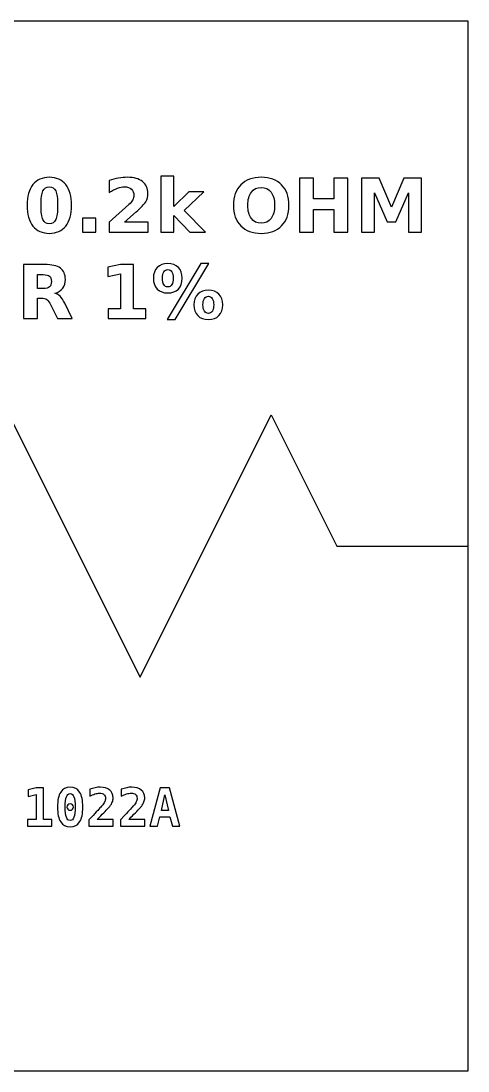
# Model space of a CAD drawing. Extents: x -115 to -95, y -158.5 to -138.5.
# Drawn here: x -103.52 to -95, y -158.5 to -138.5 of the extents above; entities that cross this region are included whole.
import ezdxf

# ---------------------------------------------------------------- set-up
doc = ezdxf.new("R2010")
doc.units = 0
doc.header["$MEASUREMENT"] = 0
doc.layers.add('LAYER_1', color=7, linetype='CONTINUOUS')

msp = doc.modelspace()

# ---------------------------------------------------------------- linework, layer by layer
at = {"layer": 'LAYER_1', "color": 7}
msp.add_lwpolyline([(-115, -158.5), (-95, -158.5), (-95, -138.5), (-115, -138.5), (-115, -158.5)], close=True, dxfattribs=at)
at = {"layer": 'LAYER_1'}
for points, knots in [([(-102.556, -142.0112), (-102.556, -142.1817), (-102.5927, -142.3132), (-102.6663, -142.4058), (-102.6663, -142.4058), (-102.7397, -142.4983), (-102.8441, -142.5446), (-102.9791, -142.5446), (-102.9791, -142.5446), (-103.1146, -142.5446), (-103.2192, -142.4983), (-103.2926, -142.4058), (-103.2926, -142.4058), (-103.3662, -142.3132), (-103.4029, -142.1817), (-103.4029, -142.0112), (-103.4029, -142.0112), (-103.4029, -141.8405), (-103.3662, -141.7087), (-103.2926, -141.6161), (-103.2926, -141.6161), (-103.2192, -141.5237), (-103.1146, -141.4773), (-102.9791, -141.4773), (-102.9791, -141.4773), (-102.8441, -141.4773), (-102.7397, -141.5237), (-102.6663, -141.6161), (-102.6663, -141.6161), (-102.5927, -141.7087), (-102.556, -141.8405), (-102.556, -142.0112)], [0, 0, 0, 0, 0.125, 0.125, 0.125, 0.125, 0.25, 0.25, 0.25, 0.25, 0.375, 0.375, 0.375, 0.375, 0.5, 0.5, 0.5, 0.5, 0.625, 0.625, 0.625, 0.625, 0.75, 0.75, 0.75, 0.75, 0.875, 0.875, 0.875, 0.875, 1, 1, 1, 1]), ([(-101.5459, -142.3296), (-101.5459, -142.3296), (-101.0931, -142.3296), (-101.0931, -142.3296), (-101.0931, -142.3296), (-101.0931, -142.3296), (-101.0931, -142.5246), (-101.0931, -142.5246), (-101.0931, -142.5246), (-101.0931, -142.5246), (-101.8408, -142.5246), (-101.8408, -142.5246), (-101.8408, -142.5246), (-101.8408, -142.5246), (-101.8408, -142.3296), (-101.8408, -142.3296), (-101.8408, -142.3296), (-101.8408, -142.3296), (-101.4652, -141.9983), (-101.4652, -141.9983), (-101.4652, -141.9983), (-101.4316, -141.9679), (-101.4069, -141.9383), (-101.3909, -141.9094), (-101.3909, -141.9094), (-101.3747, -141.8804), (-101.3667, -141.8503), (-101.3667, -141.819), (-101.3667, -141.819), (-101.3667, -141.7708), (-101.3829, -141.732), (-101.4153, -141.7026), (-101.4153, -141.7026), (-101.4476, -141.6732), (-101.4906, -141.6587), (-101.5445, -141.6587), (-101.5445, -141.6587), (-101.5858, -141.6587), (-101.631, -141.6676), (-101.6802, -141.6852), (-101.6802, -141.6852), (-101.7293, -141.7029), (-101.782, -141.7292), (-101.838, -141.764), (-101.838, -141.764), (-101.838, -141.764), (-101.838, -141.538), (-101.838, -141.538), (-101.838, -141.538), (-101.7782, -141.5183), (-101.7192, -141.5032), (-101.6609, -141.4929), (-101.6609, -141.4929), (-101.6025, -141.4825), (-101.5454, -141.4773), (-101.4892, -141.4773), (-101.4892, -141.4773), (-101.3662, -141.4773), (-101.2705, -141.5044), (-101.2023, -141.5587), (-101.2023, -141.5587), (-101.1341, -141.6128), (-101.1, -141.6883), (-101.1, -141.7854), (-101.1, -141.7854), (-101.1, -141.8414), (-101.1145, -141.8936), (-101.1435, -141.9421), (-101.1435, -141.9421), (-101.1724, -141.9905), (-101.2333, -142.0554), (-101.326, -142.1368), (-101.326, -142.1368), (-101.326, -142.1368), (-101.5459, -142.3296), (-101.5459, -142.3296)], [0, 0, 0, 0, 0.0526316, 0.0526316, 0.0526316, 0.0526316, 0.1052632, 0.1052632, 0.1052632, 0.1052632, 0.1578947, 0.1578947, 0.1578947, 0.1578947, 0.2105263, 0.2105263, 0.2105263, 0.2105263, 0.2631579, 0.2631579, 0.2631579, 0.2631579, 0.3157895, 0.3157895, 0.3157895, 0.3157895, 0.3684211, 0.3684211, 0.3684211, 0.3684211, 0.4210526, 0.4210526, 0.4210526, 0.4210526, 0.4736842, 0.4736842, 0.4736842, 0.4736842, 0.5263158, 0.5263158, 0.5263158, 0.5263158, 0.5789474, 0.5789474, 0.5789474, 0.5789474, 0.6315789, 0.6315789, 0.6315789, 0.6315789, 0.6842105, 0.6842105, 0.6842105, 0.6842105, 0.7368421, 0.7368421, 0.7368421, 0.7368421, 0.7894737, 0.7894737, 0.7894737, 0.7894737, 0.8421053, 0.8421053, 0.8421053, 0.8421053, 0.8947368, 0.8947368, 0.8947368, 0.8947368, 0.9473684, 0.9473684, 0.9473684, 0.9473684, 1, 1, 1, 1]), ([(-100.8521, -141.4524), (-100.8521, -141.4524), (-100.6054, -141.4524), (-100.6054, -141.4524), (-100.6054, -141.4524), (-100.6054, -141.4524), (-100.6054, -142.0361), (-100.6054, -142.0361), (-100.6054, -142.0361), (-100.6054, -142.0361), (-100.3215, -141.753), (-100.3215, -141.753), (-100.3215, -141.753), (-100.3215, -141.753), (-100.0348, -141.753), (-100.0348, -141.753), (-100.0348, -141.753), (-100.0348, -141.753), (-100.4118, -142.1071), (-100.4118, -142.1071), (-100.4118, -142.1071), (-100.4118, -142.1071), (-100.0052, -142.5246), (-100.0052, -142.5246), (-100.0052, -142.5246), (-100.0052, -142.5246), (-100.3043, -142.5246), (-100.3043, -142.5246), (-100.3043, -142.5246), (-100.3043, -142.5246), (-100.6054, -142.2029), (-100.6054, -142.2029), (-100.6054, -142.2029), (-100.6054, -142.2029), (-100.6054, -142.5246), (-100.6054, -142.5246), (-100.6054, -142.5246), (-100.6054, -142.5246), (-100.8521, -142.5246), (-100.8521, -142.5246), (-100.8521, -142.5246), (-100.8521, -142.5246), (-100.8521, -141.4524), (-100.8521, -141.4524)], [0, 0, 0, 0, 0.0909091, 0.0909091, 0.0909091, 0.0909091, 0.1818182, 0.1818182, 0.1818182, 0.1818182, 0.2727273, 0.2727273, 0.2727273, 0.2727273, 0.3636364, 0.3636364, 0.3636364, 0.3636364, 0.4545455, 0.4545455, 0.4545455, 0.4545455, 0.5454545, 0.5454545, 0.5454545, 0.5454545, 0.6363636, 0.6363636, 0.6363636, 0.6363636, 0.7272727, 0.7272727, 0.7272727, 0.7272727, 0.8181818, 0.8181818, 0.8181818, 0.8181818, 0.9090909, 0.9090909, 0.9090909, 0.9090909, 1, 1, 1, 1]), ([(-98.9414, -141.4773), (-98.7761, -141.4773), (-98.6465, -141.5246), (-98.5529, -141.6194), (-98.5529, -141.6194), (-98.4591, -141.7139), (-98.4123, -141.8444), (-98.4123, -142.0112), (-98.4123, -142.0112), (-98.4123, -142.1775), (-98.4591, -142.308), (-98.5529, -142.4025), (-98.5529, -142.4025), (-98.6465, -142.4973), (-98.7761, -142.5446), (-98.9414, -142.5446), (-98.9414, -142.5446), (-99.1063, -142.5446), (-99.2356, -142.4973), (-99.3297, -142.4025), (-99.3297, -142.4025), (-99.4235, -142.308), (-99.4706, -142.1775), (-99.4706, -142.0112), (-99.4706, -142.0112), (-99.4706, -141.8444), (-99.4235, -141.7139), (-99.3297, -141.6194), (-99.3297, -141.6194), (-99.2356, -141.5246), (-99.1063, -141.4773), (-98.9414, -141.4773)], [0, 0, 0, 0, 0.125, 0.125, 0.125, 0.125, 0.25, 0.25, 0.25, 0.25, 0.375, 0.375, 0.375, 0.375, 0.5, 0.5, 0.5, 0.5, 0.625, 0.625, 0.625, 0.625, 0.75, 0.75, 0.75, 0.75, 0.875, 0.875, 0.875, 0.875, 1, 1, 1, 1]), ([(-98.2116, -141.4959), (-98.2116, -141.4959), (-97.9463, -141.4959), (-97.9463, -141.4959), (-97.9463, -141.4959), (-97.9463, -141.4959), (-97.9463, -141.888), (-97.9463, -141.888), (-97.9463, -141.888), (-97.9463, -141.888), (-97.555, -141.888), (-97.555, -141.888), (-97.555, -141.888), (-97.555, -141.888), (-97.555, -141.4959), (-97.555, -141.4959), (-97.555, -141.4959), (-97.555, -141.4959), (-97.2897, -141.4959), (-97.2897, -141.4959), (-97.2897, -141.4959), (-97.2897, -141.4959), (-97.2897, -142.5246), (-97.2897, -142.5246), (-97.2897, -142.5246), (-97.2897, -142.5246), (-97.555, -142.5246), (-97.555, -142.5246), (-97.555, -142.5246), (-97.555, -142.5246), (-97.555, -142.0886), (-97.555, -142.0886), (-97.555, -142.0886), (-97.555, -142.0886), (-97.9463, -142.0886), (-97.9463, -142.0886), (-97.9463, -142.0886), (-97.9463, -142.0886), (-97.9463, -142.5246), (-97.9463, -142.5246), (-97.9463, -142.5246), (-97.9463, -142.5246), (-98.2116, -142.5246), (-98.2116, -142.5246), (-98.2116, -142.5246), (-98.2116, -142.5246), (-98.2116, -141.4959), (-98.2116, -141.4959)], [0, 0, 0, 0, 0.0833333, 0.0833333, 0.0833333, 0.0833333, 0.1666667, 0.1666667, 0.1666667, 0.1666667, 0.25, 0.25, 0.25, 0.25, 0.3333333, 0.3333333, 0.3333333, 0.3333333, 0.4166667, 0.4166667, 0.4166667, 0.4166667, 0.5, 0.5, 0.5, 0.5, 0.5833333, 0.5833333, 0.5833333, 0.5833333, 0.6666667, 0.6666667, 0.6666667, 0.6666667, 0.75, 0.75, 0.75, 0.75, 0.8333333, 0.8333333, 0.8333333, 0.8333333, 0.9166667, 0.9166667, 0.9166667, 0.9166667, 1, 1, 1, 1]), ([(-97.0307, -141.4959), (-97.0307, -141.4959), (-96.6932, -141.4959), (-96.6932, -141.4959), (-96.6932, -141.4959), (-96.6932, -141.4959), (-96.4587, -142.0465), (-96.4587, -142.0465), (-96.4587, -142.0465), (-96.4587, -142.0465), (-96.2231, -141.4959), (-96.2231, -141.4959), (-96.2231, -141.4959), (-96.2231, -141.4959), (-95.8863, -141.4959), (-95.8863, -141.4959), (-95.8863, -141.4959), (-95.8863, -141.4959), (-95.8863, -142.5246), (-95.8863, -142.5246), (-95.8863, -142.5246), (-95.8863, -142.5246), (-96.137, -142.5246), (-96.137, -142.5246), (-96.137, -142.5246), (-96.137, -142.5246), (-96.137, -141.7722), (-96.137, -141.7722), (-96.137, -141.7722), (-96.137, -141.7722), (-96.3741, -142.3268), (-96.3741, -142.3268), (-96.3741, -142.3268), (-96.3741, -142.3268), (-96.5422, -142.3268), (-96.5422, -142.3268), (-96.5422, -142.3268), (-96.5422, -142.3268), (-96.7793, -141.7722), (-96.7793, -141.7722), (-96.7793, -141.7722), (-96.7793, -141.7722), (-96.7793, -142.5246), (-96.7793, -142.5246), (-96.7793, -142.5246), (-96.7793, -142.5246), (-97.0307, -142.5246), (-97.0307, -142.5246), (-97.0307, -142.5246), (-97.0307, -142.5246), (-97.0307, -141.4959), (-97.0307, -141.4959)], [0, 0, 0, 0, 0.0769231, 0.0769231, 0.0769231, 0.0769231, 0.1538462, 0.1538462, 0.1538462, 0.1538462, 0.2307692, 0.2307692, 0.2307692, 0.2307692, 0.3076923, 0.3076923, 0.3076923, 0.3076923, 0.3846154, 0.3846154, 0.3846154, 0.3846154, 0.4615385, 0.4615385, 0.4615385, 0.4615385, 0.5384615, 0.5384615, 0.5384615, 0.5384615, 0.6153846, 0.6153846, 0.6153846, 0.6153846, 0.6923077, 0.6923077, 0.6923077, 0.6923077, 0.7692308, 0.7692308, 0.7692308, 0.7692308, 0.8461538, 0.8461538, 0.8461538, 0.8461538, 0.9230769, 0.9230769, 0.9230769, 0.9230769, 1, 1, 1, 1]), ([(-102.8213, -142.0093), (-102.8213, -141.8807), (-102.8333, -141.7901), (-102.8575, -141.7374), (-102.8575, -141.7374), (-102.8815, -141.685), (-102.9222, -141.6587), (-102.9791, -141.6587), (-102.9791, -141.6587), (-103.036, -141.6587), (-103.0767, -141.685), (-103.1012, -141.7374), (-103.1012, -141.7374), (-103.1254, -141.7901), (-103.1376, -141.8807), (-103.1376, -142.0093), (-103.1376, -142.0093), (-103.1376, -142.1391), (-103.1254, -142.2309), (-103.1012, -142.284), (-103.1012, -142.284), (-103.0767, -142.3374), (-103.036, -142.364), (-102.9791, -142.364), (-102.9791, -142.364), (-102.9227, -142.364), (-102.8822, -142.3374), (-102.8577, -142.284), (-102.8577, -142.284), (-102.8335, -142.2309), (-102.8213, -142.1391), (-102.8213, -142.0093)], [0, 0, 0, 0, 0.125, 0.125, 0.125, 0.125, 0.25, 0.25, 0.25, 0.25, 0.375, 0.375, 0.375, 0.375, 0.5, 0.5, 0.5, 0.5, 0.625, 0.625, 0.625, 0.625, 0.75, 0.75, 0.75, 0.75, 0.875, 0.875, 0.875, 0.875, 1, 1, 1, 1]), ([(-98.9414, -141.6695), (-99.0223, -141.6695), (-99.0849, -141.6993), (-99.1296, -141.7591), (-99.1296, -141.7591), (-99.174, -141.8188), (-99.1964, -141.9028), (-99.1964, -142.0112), (-99.1964, -142.0112), (-99.1964, -142.1194), (-99.174, -142.2031), (-99.1296, -142.2628), (-99.1296, -142.2628), (-99.0849, -142.3226), (-99.0223, -142.3524), (-98.9414, -142.3524), (-98.9414, -142.3524), (-98.86, -142.3524), (-98.7973, -142.3226), (-98.7526, -142.2628), (-98.7526, -142.2628), (-98.7081, -142.2031), (-98.6858, -142.1194), (-98.6858, -142.0112), (-98.6858, -142.0112), (-98.6858, -141.9028), (-98.7081, -141.8188), (-98.7526, -141.7591), (-98.7526, -141.7591), (-98.7973, -141.6993), (-98.86, -141.6695), (-98.9414, -141.6695)], [0, 0, 0, 0, 0.125, 0.125, 0.125, 0.125, 0.25, 0.25, 0.25, 0.25, 0.375, 0.375, 0.375, 0.375, 0.5, 0.5, 0.5, 0.5, 0.625, 0.625, 0.625, 0.625, 0.75, 0.75, 0.75, 0.75, 0.875, 0.875, 0.875, 0.875, 1, 1, 1, 1]), ([(-102.3446, -142.2579), (-102.3446, -142.2579), (-102.0964, -142.2579), (-102.0964, -142.2579), (-102.0964, -142.2579), (-102.0964, -142.2579), (-102.0964, -142.5246), (-102.0964, -142.5246), (-102.0964, -142.5246), (-102.0964, -142.5246), (-102.3446, -142.5246), (-102.3446, -142.5246), (-102.3446, -142.5246), (-102.3446, -142.5246), (-102.3446, -142.2579), (-102.3446, -142.2579)], [0, 0, 0, 0, 0.25, 0.25, 0.25, 0.25, 0.5, 0.5, 0.5, 0.5, 0.75, 0.75, 0.75, 0.75, 1, 1, 1, 1]), ([(-103.2069, -143.7779), (-103.2069, -143.7779), (-103.2069, -144.1671), (-103.2069, -144.1671), (-103.2069, -144.1671), (-103.2069, -144.1671), (-103.4722, -144.1671), (-103.4722, -144.1671), (-103.4722, -144.1671), (-103.4722, -144.1671), (-103.4722, -143.1384), (-103.4722, -143.1384), (-103.4722, -143.1384), (-103.4722, -143.1384), (-103.067, -143.1384), (-103.067, -143.1384), (-103.067, -143.1384), (-102.9315, -143.1384), (-102.832, -143.1612), (-102.769, -143.2066), (-102.769, -143.2066), (-102.7058, -143.252), (-102.6742, -143.324), (-102.6742, -143.4223), (-102.6742, -143.4223), (-102.6742, -143.4902), (-102.6907, -143.5462), (-102.7234, -143.5897), (-102.7234, -143.5897), (-102.7563, -143.6335), (-102.8059, -143.6657), (-102.872, -143.6862), (-102.872, -143.6862), (-102.8358, -143.6946), (-102.8031, -143.7132), (-102.7744, -143.7424), (-102.7744, -143.7424), (-102.7457, -143.7715), (-102.7168, -143.8157), (-102.6874, -143.875), (-102.6874, -143.875), (-102.6874, -143.875), (-102.5432, -144.1671), (-102.5432, -144.1671), (-102.5432, -144.1671), (-102.5432, -144.1671), (-102.8259, -144.1671), (-102.8259, -144.1671), (-102.8259, -144.1671), (-102.8259, -144.1671), (-102.9513, -143.9115), (-102.9513, -143.9115), (-102.9513, -143.9115), (-102.9764, -143.8602), (-103.0021, -143.8249), (-103.0282, -143.8061), (-103.0282, -143.8061), (-103.0541, -143.7873), (-103.0886, -143.7779), (-103.1319, -143.7779), (-103.1319, -143.7779), (-103.1319, -143.7779), (-103.2069, -143.7779), (-103.2069, -143.7779)], [0, 0, 0, 0, 0.0625, 0.0625, 0.0625, 0.0625, 0.125, 0.125, 0.125, 0.125, 0.1875, 0.1875, 0.1875, 0.1875, 0.25, 0.25, 0.25, 0.25, 0.3125, 0.3125, 0.3125, 0.3125, 0.375, 0.375, 0.375, 0.375, 0.4375, 0.4375, 0.4375, 0.4375, 0.5, 0.5, 0.5, 0.5, 0.5625, 0.5625, 0.5625, 0.5625, 0.625, 0.625, 0.625, 0.625, 0.6875, 0.6875, 0.6875, 0.6875, 0.75, 0.75, 0.75, 0.75, 0.8125, 0.8125, 0.8125, 0.8125, 0.875, 0.875, 0.875, 0.875, 0.9375, 0.9375, 0.9375, 0.9375, 1, 1, 1, 1]), ([(-101.8587, -143.9839), (-101.8587, -143.9839), (-101.6244, -143.9839), (-101.6244, -143.9839), (-101.6244, -143.9839), (-101.6244, -143.9839), (-101.6244, -143.319), (-101.6244, -143.319), (-101.6244, -143.319), (-101.6244, -143.319), (-101.8648, -143.3687), (-101.8648, -143.3687), (-101.8648, -143.3687), (-101.8648, -143.3687), (-101.8648, -143.188), (-101.8648, -143.188), (-101.8648, -143.188), (-101.8648, -143.188), (-101.6258, -143.1384), (-101.6258, -143.1384), (-101.6258, -143.1384), (-101.6258, -143.1384), (-101.3737, -143.1384), (-101.3737, -143.1384), (-101.3737, -143.1384), (-101.3737, -143.1384), (-101.3737, -143.9839), (-101.3737, -143.9839), (-101.3737, -143.9839), (-101.3737, -143.9839), (-101.1395, -143.9839), (-101.1395, -143.9839), (-101.1395, -143.9839), (-101.1395, -143.9839), (-101.1395, -144.1671), (-101.1395, -144.1671), (-101.1395, -144.1671), (-101.1395, -144.1671), (-101.8587, -144.1671), (-101.8587, -144.1671), (-101.8587, -144.1671), (-101.8587, -144.1671), (-101.8587, -143.9839), (-101.8587, -143.9839)], [0, 0, 0, 0, 0.0909091, 0.0909091, 0.0909091, 0.0909091, 0.1818182, 0.1818182, 0.1818182, 0.1818182, 0.2727273, 0.2727273, 0.2727273, 0.2727273, 0.3636364, 0.3636364, 0.3636364, 0.3636364, 0.4545455, 0.4545455, 0.4545455, 0.4545455, 0.5454545, 0.5454545, 0.5454545, 0.5454545, 0.6363636, 0.6363636, 0.6363636, 0.6363636, 0.7272727, 0.7272727, 0.7272727, 0.7272727, 0.8181818, 0.8181818, 0.8181818, 0.8181818, 0.9090909, 0.9090909, 0.9090909, 0.9090909, 1, 1, 1, 1]), ([(-100.7218, -143.1198), (-100.6364, -143.1198), (-100.5691, -143.1448), (-100.5202, -143.1946), (-100.5202, -143.1946), (-100.4713, -143.2445), (-100.4469, -143.3127), (-100.4469, -143.3997), (-100.4469, -143.3997), (-100.4469, -143.4865), (-100.4713, -143.5549), (-100.5202, -143.605), (-100.5202, -143.605), (-100.5691, -143.6551), (-100.6364, -143.68), (-100.7218, -143.68), (-100.7218, -143.68), (-100.8072, -143.68), (-100.8744, -143.6551), (-100.9233, -143.605), (-100.9233, -143.605), (-100.9723, -143.5549), (-100.9967, -143.4865), (-100.9967, -143.3997), (-100.9967, -143.3997), (-100.9967, -143.3127), (-100.9723, -143.2445), (-100.9233, -143.1946), (-100.9233, -143.1946), (-100.8744, -143.1448), (-100.8072, -143.1198), (-100.7218, -143.1198)], [0, 0, 0, 0, 0.125, 0.125, 0.125, 0.125, 0.25, 0.25, 0.25, 0.25, 0.375, 0.375, 0.375, 0.375, 0.5, 0.5, 0.5, 0.5, 0.625, 0.625, 0.625, 0.625, 0.75, 0.75, 0.75, 0.75, 0.875, 0.875, 0.875, 0.875, 1, 1, 1, 1]), ([(-100.5804, -144.1871), (-100.5804, -144.1871), (-100.7326, -144.1871), (-100.7326, -144.1871), (-100.7326, -144.1871), (-100.7326, -144.1871), (-100.0898, -143.1198), (-100.0898, -143.1198), (-100.0898, -143.1198), (-100.0898, -143.1198), (-99.937, -143.1198), (-99.937, -143.1198), (-99.937, -143.1198), (-99.937, -143.1198), (-100.5804, -144.1871), (-100.5804, -144.1871)], [0, 0, 0, 0, 0.25, 0.25, 0.25, 0.25, 0.5, 0.5, 0.5, 0.5, 0.75, 0.75, 0.75, 0.75, 1, 1, 1, 1]), ([(-103.0952, -143.5947), (-103.0397, -143.5947), (-102.9997, -143.5843), (-102.9757, -143.5636), (-102.9757, -143.5636), (-102.9515, -143.5429), (-102.9395, -143.5088), (-102.9395, -143.4615), (-102.9395, -143.4615), (-102.9395, -143.4147), (-102.9515, -143.3811), (-102.9757, -143.3609), (-102.9757, -143.3609), (-102.9997, -143.3407), (-103.0397, -143.3306), (-103.0952, -143.3306), (-103.0952, -143.3306), (-103.0952, -143.3306), (-103.2069, -143.3306), (-103.2069, -143.3306), (-103.2069, -143.3306), (-103.2069, -143.3306), (-103.2069, -143.5947), (-103.2069, -143.5947), (-103.2069, -143.5947), (-103.2069, -143.5947), (-103.0952, -143.5947), (-103.0952, -143.5947)], [0, 0, 0, 0, 0.1428571, 0.1428571, 0.1428571, 0.1428571, 0.2857143, 0.2857143, 0.2857143, 0.2857143, 0.4285714, 0.4285714, 0.4285714, 0.4285714, 0.5714286, 0.5714286, 0.5714286, 0.5714286, 0.7142857, 0.7142857, 0.7142857, 0.7142857, 0.8571429, 0.8571429, 0.8571429, 0.8571429, 1, 1, 1, 1]), ([(-100.7218, -143.2355), (-100.7547, -143.2355), (-100.7803, -143.2499), (-100.7982, -143.2783), (-100.7982, -143.2783), (-100.8161, -143.3068), (-100.825, -143.3473), (-100.825, -143.3997), (-100.825, -143.3997), (-100.825, -143.4524), (-100.8161, -143.4933), (-100.7982, -143.522), (-100.7982, -143.522), (-100.7803, -143.5507), (-100.7547, -143.565), (-100.7218, -143.565), (-100.7218, -143.565), (-100.6886, -143.565), (-100.6632, -143.5507), (-100.6456, -143.522), (-100.6456, -143.522), (-100.6279, -143.4933), (-100.619, -143.4524), (-100.619, -143.3997), (-100.619, -143.3997), (-100.619, -143.3473), (-100.6279, -143.3068), (-100.6458, -143.2783), (-100.6458, -143.2783), (-100.6637, -143.2499), (-100.6891, -143.2355), (-100.7218, -143.2355)], [0, 0, 0, 0, 0.125, 0.125, 0.125, 0.125, 0.25, 0.25, 0.25, 0.25, 0.375, 0.375, 0.375, 0.375, 0.5, 0.5, 0.5, 0.5, 0.625, 0.625, 0.625, 0.625, 0.75, 0.75, 0.75, 0.75, 0.875, 0.875, 0.875, 0.875, 1, 1, 1, 1]), ([(-99.9487, -143.6269), (-99.8634, -143.6269), (-99.7961, -143.6516), (-99.7469, -143.7012), (-99.7469, -143.7012), (-99.6978, -143.7508), (-99.6731, -143.819), (-99.6731, -143.906), (-99.6731, -143.906), (-99.6731, -143.9928), (-99.6978, -144.0613), (-99.7469, -144.1116), (-99.7469, -144.1116), (-99.7961, -144.1619), (-99.8634, -144.1871), (-99.9487, -144.1871), (-99.9487, -144.1871), (-100.0341, -144.1871), (-100.1016, -144.1619), (-100.151, -144.1116), (-100.151, -144.1116), (-100.2004, -144.0613), (-100.2251, -143.9928), (-100.2251, -143.906), (-100.2251, -143.906), (-100.2251, -143.8195), (-100.2004, -143.7515), (-100.151, -143.7017), (-100.151, -143.7017), (-100.1016, -143.6518), (-100.0341, -143.6269), (-99.9487, -143.6269)], [0, 0, 0, 0, 0.125, 0.125, 0.125, 0.125, 0.25, 0.25, 0.25, 0.25, 0.375, 0.375, 0.375, 0.375, 0.5, 0.5, 0.5, 0.5, 0.625, 0.625, 0.625, 0.625, 0.75, 0.75, 0.75, 0.75, 0.875, 0.875, 0.875, 0.875, 1, 1, 1, 1]), ([(-99.9487, -143.7426), (-99.9814, -143.7426), (-100.0066, -143.7567), (-100.0247, -143.7849), (-100.0247, -143.7849), (-100.0426, -143.8131), (-100.0515, -143.8536), (-100.0515, -143.906), (-100.0515, -143.906), (-100.0515, -143.9587), (-100.0426, -143.9994), (-100.0249, -144.0276), (-100.0249, -144.0276), (-100.0073, -144.0559), (-99.9819, -144.07), (-99.9487, -144.07), (-99.9487, -144.07), (-99.9156, -144.07), (-99.8904, -144.0559), (-99.8728, -144.0276), (-99.8728, -144.0276), (-99.8554, -143.9994), (-99.8467, -143.9587), (-99.8467, -143.906), (-99.8467, -143.906), (-99.8467, -143.8536), (-99.8556, -143.8131), (-99.8732, -143.7849), (-99.8732, -143.7849), (-99.8909, -143.7567), (-99.916, -143.7426), (-99.9487, -143.7426)], [0, 0, 0, 0, 0.125, 0.125, 0.125, 0.125, 0.25, 0.25, 0.25, 0.25, 0.375, 0.375, 0.375, 0.375, 0.5, 0.5, 0.5, 0.5, 0.625, 0.625, 0.625, 0.625, 0.75, 0.75, 0.75, 0.75, 0.875, 0.875, 0.875, 0.875, 1, 1, 1, 1]), ([(-112.5, -148.5), (-112.5, -148.5), (-111.25, -151), (-111.25, -151), (-111.25, -151), (-111.25, -151), (-108.75, -146), (-108.75, -146), (-108.75, -146), (-108.75, -146), (-106.25, -151), (-106.25, -151), (-106.25, -151), (-106.25, -151), (-103.75, -146), (-103.75, -146), (-103.75, -146), (-103.75, -146), (-101.2501, -151), (-101.2501, -151), (-101.2501, -151), (-101.2501, -151), (-98.7501, -146), (-98.7501, -146), (-98.7501, -146), (-98.7501, -146), (-97.5001, -148.5), (-97.5001, -148.5)], [0, 0, 0, 0, 0.1428571, 0.1428571, 0.1428571, 0.1428571, 0.2857143, 0.2857143, 0.2857143, 0.2857143, 0.4285714, 0.4285714, 0.4285714, 0.4285714, 0.5714286, 0.5714286, 0.5714286, 0.5714286, 0.7142857, 0.7142857, 0.7142857, 0.7142857, 0.8571429, 0.8571429, 0.8571429, 0.8571429, 1, 1, 1, 1]), ([(-103.394, -153.7092), (-103.394, -153.7092), (-103.2328, -153.7092), (-103.2328, -153.7092), (-103.2328, -153.7092), (-103.2328, -153.7092), (-103.2328, -153.236), (-103.2328, -153.236), (-103.2328, -153.236), (-103.2328, -153.236), (-103.3826, -153.2731), (-103.3826, -153.2731), (-103.3826, -153.2731), (-103.3826, -153.2731), (-103.3826, -153.1433), (-103.3826, -153.1433), (-103.3826, -153.1433), (-103.3826, -153.1433), (-103.2318, -153.1071), (-103.2318, -153.1071), (-103.2318, -153.1071), (-103.2318, -153.1071), (-103.0926, -153.1071), (-103.0926, -153.1071), (-103.0926, -153.1071), (-103.0926, -153.1071), (-103.0926, -153.7092), (-103.0926, -153.7092), (-103.0926, -153.7092), (-103.0926, -153.7092), (-102.9314, -153.7092), (-102.9314, -153.7092), (-102.9314, -153.7092), (-102.9314, -153.7092), (-102.9314, -153.8362), (-102.9314, -153.8362), (-102.9314, -153.8362), (-102.9314, -153.8362), (-103.394, -153.8362), (-103.394, -153.8362), (-103.394, -153.8362), (-103.394, -153.8362), (-103.394, -153.7092), (-103.394, -153.7092)], [0, 0, 0, 0, 0.0909091, 0.0909091, 0.0909091, 0.0909091, 0.1818182, 0.1818182, 0.1818182, 0.1818182, 0.2727273, 0.2727273, 0.2727273, 0.2727273, 0.3636364, 0.3636364, 0.3636364, 0.3636364, 0.4545455, 0.4545455, 0.4545455, 0.4545455, 0.5454545, 0.5454545, 0.5454545, 0.5454545, 0.6363636, 0.6363636, 0.6363636, 0.6363636, 0.7272727, 0.7272727, 0.7272727, 0.7272727, 0.8181818, 0.8181818, 0.8181818, 0.8181818, 0.9090909, 0.9090909, 0.9090909, 0.9090909, 1, 1, 1, 1]), ([(-102.8237, -153.4723), (-102.8237, -153.3462), (-102.8037, -153.2515), (-102.7637, -153.1885), (-102.7637, -153.1885), (-102.7235, -153.1255), (-102.6633, -153.094), (-102.5828, -153.094), (-102.5828, -153.094), (-102.5022, -153.094), (-102.4418, -153.1253), (-102.4017, -153.1881), (-102.4017, -153.1881), (-102.3616, -153.251), (-102.3416, -153.3458), (-102.3416, -153.4723), (-102.3416, -153.4723), (-102.3416, -153.5987), (-102.3616, -153.6934), (-102.4017, -153.7562), (-102.4017, -153.7562), (-102.4418, -153.819), (-102.5022, -153.8504), (-102.5828, -153.8504), (-102.5828, -153.8504), (-102.6633, -153.8504), (-102.7235, -153.8189), (-102.7637, -153.7559), (-102.7637, -153.7559), (-102.8037, -153.6929), (-102.8237, -153.5983), (-102.8237, -153.4723)], [0, 0, 0, 0, 0.125, 0.125, 0.125, 0.125, 0.25, 0.25, 0.25, 0.25, 0.375, 0.375, 0.375, 0.375, 0.5, 0.5, 0.5, 0.5, 0.625, 0.625, 0.625, 0.625, 0.75, 0.75, 0.75, 0.75, 0.875, 0.875, 0.875, 0.875, 1, 1, 1, 1]), ([(-102.0697, -153.7092), (-102.0697, -153.7092), (-101.7625, -153.7092), (-101.7625, -153.7092), (-101.7625, -153.7092), (-101.7625, -153.7092), (-101.7625, -153.8362), (-101.7625, -153.8362), (-101.7625, -153.8362), (-101.7625, -153.8362), (-102.2254, -153.8362), (-102.2254, -153.8362), (-102.2254, -153.8362), (-102.2254, -153.8362), (-102.2254, -153.713), (-102.2254, -153.713), (-102.2254, -153.713), (-102.2254, -153.713), (-102.1473, -153.6302), (-102.1473, -153.6302), (-102.1473, -153.6302), (-102.0546, -153.5315), (-101.9982, -153.4708), (-101.9784, -153.448), (-101.9784, -153.448), (-101.9541, -153.42), (-101.9364, -153.3952), (-101.9257, -153.3735), (-101.9257, -153.3735), (-101.9149, -153.3518), (-101.9096, -153.3305), (-101.9096, -153.3093), (-101.9096, -153.3093), (-101.9096, -153.2768), (-101.9194, -153.2516), (-101.9391, -153.234), (-101.9391, -153.234), (-101.9587, -153.2161), (-101.9867, -153.2073), (-102.0227, -153.2073), (-102.0227, -153.2073), (-102.0486, -153.2073), (-102.0774, -153.2125), (-102.1094, -153.2226), (-102.1094, -153.2226), (-102.1416, -153.233), (-102.1749, -153.2478), (-102.2098, -153.2673), (-102.2098, -153.2673), (-102.2098, -153.2673), (-102.2098, -153.133), (-102.2098, -153.133), (-102.2098, -153.133), (-102.1749, -153.1203), (-102.1409, -153.1106), (-102.1074, -153.104), (-102.1074, -153.104), (-102.0741, -153.0973), (-102.0421, -153.094), (-102.0116, -153.094), (-102.0116, -153.094), (-101.9344, -153.094), (-101.8737, -153.112), (-101.8297, -153.148), (-101.8297, -153.148), (-101.7856, -153.1838), (-101.7635, -153.233), (-101.7635, -153.2951), (-101.7635, -153.2951), (-101.7635, -153.3238), (-101.7684, -153.3507), (-101.7779, -153.3757), (-101.7779, -153.3757), (-101.7876, -153.4008), (-101.8041, -153.4287), (-101.8276, -153.4592), (-101.8276, -153.4592), (-101.8447, -153.4813), (-101.8921, -153.5312), (-101.9696, -153.6087), (-101.9696, -153.6087), (-102.0116, -153.6505), (-102.0449, -153.6842), (-102.0697, -153.7092)], [0, 0, 0, 0, 0.047619, 0.047619, 0.047619, 0.047619, 0.0952381, 0.0952381, 0.0952381, 0.0952381, 0.1428571, 0.1428571, 0.1428571, 0.1428571, 0.1904762, 0.1904762, 0.1904762, 0.1904762, 0.2380952, 0.2380952, 0.2380952, 0.2380952, 0.2857143, 0.2857143, 0.2857143, 0.2857143, 0.3333333, 0.3333333, 0.3333333, 0.3333333, 0.3809524, 0.3809524, 0.3809524, 0.3809524, 0.4285714, 0.4285714, 0.4285714, 0.4285714, 0.4761905, 0.4761905, 0.4761905, 0.4761905, 0.5238095, 0.5238095, 0.5238095, 0.5238095, 0.5714286, 0.5714286, 0.5714286, 0.5714286, 0.6190476, 0.6190476, 0.6190476, 0.6190476, 0.6666667, 0.6666667, 0.6666667, 0.6666667, 0.7142857, 0.7142857, 0.7142857, 0.7142857, 0.7619048, 0.7619048, 0.7619048, 0.7619048, 0.8095238, 0.8095238, 0.8095238, 0.8095238, 0.8571429, 0.8571429, 0.8571429, 0.8571429, 0.9047619, 0.9047619, 0.9047619, 0.9047619, 0.952381, 0.952381, 0.952381, 0.952381, 1, 1, 1, 1]), ([(-101.4676, -153.7092), (-101.4676, -153.7092), (-101.1604, -153.7092), (-101.1604, -153.7092), (-101.1604, -153.7092), (-101.1604, -153.7092), (-101.1604, -153.8362), (-101.1604, -153.8362), (-101.1604, -153.8362), (-101.1604, -153.8362), (-101.6233, -153.8362), (-101.6233, -153.8362), (-101.6233, -153.8362), (-101.6233, -153.8362), (-101.6233, -153.713), (-101.6233, -153.713), (-101.6233, -153.713), (-101.6233, -153.713), (-101.5452, -153.6302), (-101.5452, -153.6302), (-101.5452, -153.6302), (-101.4525, -153.5315), (-101.3961, -153.4708), (-101.3763, -153.448), (-101.3763, -153.448), (-101.352, -153.42), (-101.3343, -153.3952), (-101.3236, -153.3735), (-101.3236, -153.3735), (-101.3128, -153.3518), (-101.3075, -153.3305), (-101.3075, -153.3093), (-101.3075, -153.3093), (-101.3075, -153.2768), (-101.3173, -153.2516), (-101.337, -153.234), (-101.337, -153.234), (-101.3566, -153.2161), (-101.3846, -153.2073), (-101.4206, -153.2073), (-101.4206, -153.2073), (-101.4465, -153.2073), (-101.4753, -153.2125), (-101.5073, -153.2226), (-101.5073, -153.2226), (-101.5395, -153.233), (-101.5728, -153.2478), (-101.6077, -153.2673), (-101.6077, -153.2673), (-101.6077, -153.2673), (-101.6077, -153.133), (-101.6077, -153.133), (-101.6077, -153.133), (-101.5728, -153.1203), (-101.5388, -153.1106), (-101.5053, -153.104), (-101.5053, -153.104), (-101.472, -153.0973), (-101.44, -153.094), (-101.4095, -153.094), (-101.4095, -153.094), (-101.3323, -153.094), (-101.2716, -153.112), (-101.2276, -153.148), (-101.2276, -153.148), (-101.1835, -153.1838), (-101.1614, -153.233), (-101.1614, -153.2951), (-101.1614, -153.2951), (-101.1614, -153.3238), (-101.1663, -153.3507), (-101.1758, -153.3757), (-101.1758, -153.3757), (-101.1855, -153.4008), (-101.202, -153.4287), (-101.2255, -153.4592), (-101.2255, -153.4592), (-101.2426, -153.4813), (-101.29, -153.5312), (-101.3675, -153.6087), (-101.3675, -153.6087), (-101.4095, -153.6505), (-101.4428, -153.6842), (-101.4676, -153.7092)], [0, 0, 0, 0, 0.047619, 0.047619, 0.047619, 0.047619, 0.0952381, 0.0952381, 0.0952381, 0.0952381, 0.1428571, 0.1428571, 0.1428571, 0.1428571, 0.1904762, 0.1904762, 0.1904762, 0.1904762, 0.2380952, 0.2380952, 0.2380952, 0.2380952, 0.2857143, 0.2857143, 0.2857143, 0.2857143, 0.3333333, 0.3333333, 0.3333333, 0.3333333, 0.3809524, 0.3809524, 0.3809524, 0.3809524, 0.4285714, 0.4285714, 0.4285714, 0.4285714, 0.4761905, 0.4761905, 0.4761905, 0.4761905, 0.5238095, 0.5238095, 0.5238095, 0.5238095, 0.5714286, 0.5714286, 0.5714286, 0.5714286, 0.6190476, 0.6190476, 0.6190476, 0.6190476, 0.6666667, 0.6666667, 0.6666667, 0.6666667, 0.7142857, 0.7142857, 0.7142857, 0.7142857, 0.7619048, 0.7619048, 0.7619048, 0.7619048, 0.8095238, 0.8095238, 0.8095238, 0.8095238, 0.8571429, 0.8571429, 0.8571429, 0.8571429, 0.9047619, 0.9047619, 0.9047619, 0.9047619, 0.952381, 0.952381, 0.952381, 0.952381, 1, 1, 1, 1]), ([(-100.8644, -153.1071), (-100.8644, -153.1071), (-100.6882, -153.1071), (-100.6882, -153.1071), (-100.6882, -153.1071), (-100.6882, -153.1071), (-100.4913, -153.8362), (-100.4913, -153.8362), (-100.4913, -153.8362), (-100.4913, -153.8362), (-100.6354, -153.8362), (-100.6354, -153.8362), (-100.6354, -153.8362), (-100.6354, -153.8362), (-100.6804, -153.656), (-100.6804, -153.656), (-100.6804, -153.656), (-100.6804, -153.656), (-100.8732, -153.656), (-100.8732, -153.656), (-100.8732, -153.656), (-100.8732, -153.656), (-100.9172, -153.8362), (-100.9172, -153.8362), (-100.9172, -153.8362), (-100.9172, -153.8362), (-101.0612, -153.8362), (-101.0612, -153.8362), (-101.0612, -153.8362), (-101.0612, -153.8362), (-100.8644, -153.1071), (-100.8644, -153.1071)], [0, 0, 0, 0, 0.125, 0.125, 0.125, 0.125, 0.25, 0.25, 0.25, 0.25, 0.375, 0.375, 0.375, 0.375, 0.5, 0.5, 0.5, 0.5, 0.625, 0.625, 0.625, 0.625, 0.75, 0.75, 0.75, 0.75, 0.875, 0.875, 0.875, 0.875, 1, 1, 1, 1]), ([(-102.5828, -153.216), (-102.6162, -153.216), (-102.6403, -153.2363), (-102.6557, -153.277), (-102.6557, -153.277), (-102.671, -153.3178), (-102.6787, -153.3828), (-102.6787, -153.4723), (-102.6787, -153.4723), (-102.6787, -153.5617), (-102.671, -153.6265), (-102.6557, -153.6673), (-102.6557, -153.6673), (-102.6403, -153.708), (-102.6162, -153.7284), (-102.5828, -153.7284), (-102.5828, -153.7284), (-102.5493, -153.7284), (-102.525, -153.708), (-102.5097, -153.6673), (-102.5097, -153.6673), (-102.4943, -153.6265), (-102.4867, -153.5617), (-102.4867, -153.4723), (-102.4867, -153.4723), (-102.4867, -153.3828), (-102.4943, -153.3178), (-102.5097, -153.277), (-102.5097, -153.277), (-102.525, -153.2363), (-102.5493, -153.216), (-102.5828, -153.216)], [0, 0, 0, 0, 0.125, 0.125, 0.125, 0.125, 0.25, 0.25, 0.25, 0.25, 0.375, 0.375, 0.375, 0.375, 0.5, 0.5, 0.5, 0.5, 0.625, 0.625, 0.625, 0.625, 0.75, 0.75, 0.75, 0.75, 0.875, 0.875, 0.875, 0.875, 1, 1, 1, 1]), ([(-100.7765, -153.239), (-100.7765, -153.239), (-100.8444, -153.5373), (-100.8444, -153.5373), (-100.8444, -153.5373), (-100.8444, -153.5373), (-100.7082, -153.5373), (-100.7082, -153.5373), (-100.7082, -153.5373), (-100.7082, -153.5373), (-100.7765, -153.239), (-100.7765, -153.239)], [0, 0, 0, 0, 0.3333333, 0.3333333, 0.3333333, 0.3333333, 0.6666667, 0.6666667, 0.6666667, 0.6666667, 1, 1, 1, 1]), ([(-102.6435, -153.4723), (-102.6435, -153.4552), (-102.6377, -153.4407), (-102.6258, -153.429), (-102.6258, -153.429), (-102.6142, -153.4172), (-102.5998, -153.4113), (-102.5828, -153.4113), (-102.5828, -153.4113), (-102.5657, -153.4113), (-102.5512, -153.4172), (-102.5395, -153.429), (-102.5395, -153.429), (-102.5277, -153.4407), (-102.5218, -153.4552), (-102.5218, -153.4723), (-102.5218, -153.4723), (-102.5218, -153.4893), (-102.5277, -153.5037), (-102.5395, -153.5153), (-102.5395, -153.5153), (-102.5512, -153.5272), (-102.5657, -153.533), (-102.5828, -153.533), (-102.5828, -153.533), (-102.5998, -153.533), (-102.6142, -153.5272), (-102.6258, -153.5157), (-102.6258, -153.5157), (-102.6377, -153.5042), (-102.6435, -153.4897), (-102.6435, -153.4723)], [0, 0, 0, 0, 0.125, 0.125, 0.125, 0.125, 0.25, 0.25, 0.25, 0.25, 0.375, 0.375, 0.375, 0.375, 0.5, 0.5, 0.5, 0.5, 0.625, 0.625, 0.625, 0.625, 0.75, 0.75, 0.75, 0.75, 0.875, 0.875, 0.875, 0.875, 1, 1, 1, 1])]:
    msp.add_open_spline(points, degree=3, knots=knots, dxfattribs=at)
msp.add_open_spline([(-97.5001, -148.5), (-97.5001, -148.5), (-95, -148.5), (-95, -148.5)], degree=3, dxfattribs=at)

doc.saveas('drawing.dxf')
